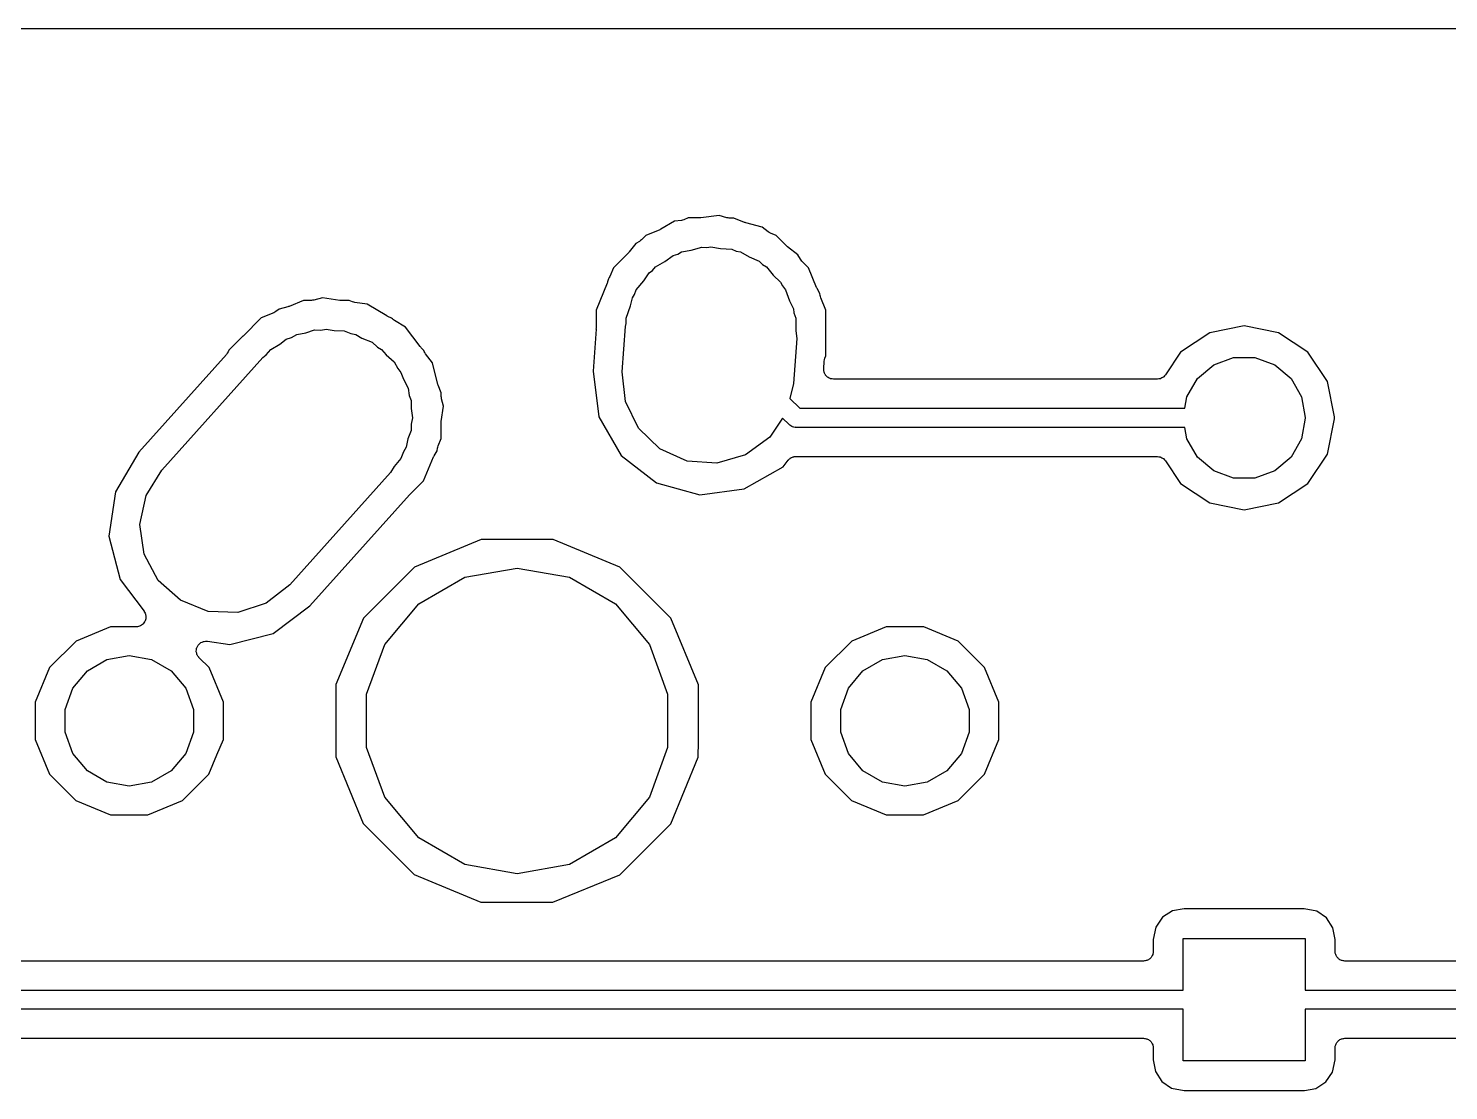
# Model space of a CAD drawing. Extents: x 29 to 257, y -104 to -29.
# Drawn here: x 203.15 to 221.75, y -42.94 to -29.03 of the extents above; entities that cross this region are included whole.
import ezdxf

# ---------------------------------------------------------------- set-up
doc = ezdxf.new("R2010")
doc.units = 0
doc.header["$MEASUREMENT"] = 0
doc.layers.add('BLACK', color=7, linetype='CONTINUOUS')

msp = doc.modelspace()

# ---------------------------------------------------------------- linework, layer by layer
at = {"layer": 'Black'}
for p, q in [((31.0137, -29.031), (254.736, -29.031)), ((211.614, -31.557), (211.433, -31.6609)), ((211.703, -31.5457), (211.614, -31.557)), ((211.719, -31.5407), (211.703, -31.5457)), ((211.735, -31.5371), (211.719, -31.5407)), ((211.792, -31.5137), (211.735, -31.5371)), ((211.943, -31.5139), (211.792, -31.5137)), ((211.951, -31.5125), (211.943, -31.5139)), ((211.959, -31.5128), (211.951, -31.5125)), ((212.196, -31.4825), (211.959, -31.5128)), ((212.297, -31.5098), (212.196, -31.4825)), ((212.313, -31.5113), (212.297, -31.5098)), ((212.33, -31.5142), (212.313, -31.5113)), ((212.391, -31.5143), (212.33, -31.5142)), ((212.53, -31.5722), (212.391, -31.5143)), ((212.538, -31.5739), (212.53, -31.5722)), ((212.546, -31.5774), (212.538, -31.5739)), ((212.762, -31.6362), (212.546, -31.5774)), ((211.166, -31.8105), (211.153, -31.8212)), ((211.18, -31.8009), (211.166, -31.8105)), ((211.238, -31.7425), (211.18, -31.8009)), ((211.418, -31.6681), (211.238, -31.7425)), ((211.425, -31.6637), (211.418, -31.6681)), ((211.433, -31.6609), (211.425, -31.6637)), ((212.839, -31.6955), (212.762, -31.6362)), ((212.854, -31.7033), (212.839, -31.6955)), ((212.868, -31.7123), (212.854, -31.7033)), ((212.944, -31.744), (212.868, -31.7123)), ((213.082, -31.882), (212.944, -31.744)), ((211.009, -31.9707), (210.814, -32.1658)), ((211.014, -31.964), (211.009, -31.9707)), ((211.02, -31.9585), (211.014, -31.964)), ((211.105, -31.8486), (211.02, -31.9585)), ((211.153, -31.8212), (211.105, -31.8486)), ((211.596, -32.0039), (211.655, -31.9871)), ((211.655, -31.9871), (211.704, -31.9588)), ((211.704, -31.9588), (211.831, -31.9364)), ((211.831, -31.9364), (211.972, -31.8959)), ((211.972, -31.8959), (212.036, -31.9003)), ((212.036, -31.9003), (212.09, -31.8907)), ((212.09, -31.8907), (212.214, -31.9126)), ((212.214, -31.9126), (212.361, -31.9228)), ((212.361, -31.9228), (212.421, -31.949)), ((212.421, -31.949), (212.476, -31.9588)), ((212.476, -31.9588), (212.588, -32.0234)), ((213.089, -31.8867), (213.082, -31.882)), ((213.094, -31.8927), (213.089, -31.8867)), ((213.226, -31.9949), (213.094, -31.8927)), ((213.261, -32.0548), (213.226, -31.9949)), ((210.814, -32.1658), (210.767, -32.2789)), ((211.325, -32.2012), (211.364, -32.1549)), ((211.364, -32.1549), (211.484, -32.0858)), ((211.484, -32.0858), (211.596, -32.0039)), ((212.588, -32.0234), (212.719, -32.0813)), ((212.719, -32.0813), (212.764, -32.1247)), ((212.764, -32.1247), (212.816, -32.1549)), ((212.816, -32.1549), (212.905, -32.2607)), ((213.271, -32.0677), (213.261, -32.0548)), ((213.281, -32.0814), (213.271, -32.0677)), ((213.367, -32.168), (213.281, -32.0814)), ((213.473, -32.4233), (213.367, -32.168)), ((210.731, -32.3661), (210.584, -32.7191)), ((210.733, -32.3581), (210.731, -32.3661)), ((210.736, -32.3507), (210.733, -32.3581)), ((210.746, -32.3128), (210.736, -32.3507)), ((210.75, -32.3078), (210.746, -32.3128)), ((210.758, -32.293), (210.75, -32.3078)), ((210.767, -32.2789), (210.758, -32.293)), ((211.112, -32.4554), (211.21, -32.3391)), ((211.21, -32.3391), (211.28, -32.2339)), ((211.28, -32.2339), (211.325, -32.2012)), ((212.905, -32.2607), (213, -32.3525)), ((213, -32.3525), (213.025, -32.4045)), ((211.062, -32.558), (211.089, -32.5178)), ((211.089, -32.5178), (211.112, -32.4554)), ((213.025, -32.4045), (213.068, -32.4554)), ((213.068, -32.4554), (213.12, -32.598)), ((213.477, -32.4302), (213.473, -32.4233)), ((213.48, -32.4379), (213.477, -32.4302)), ((213.518, -32.504), (213.48, -32.4379)), ((213.521, -32.5282), (213.518, -32.504)), ((213.526, -32.5442), (213.521, -32.5282)), ((213.53, -32.5605), (213.526, -32.5442)), ((206.391, -32.7383), (206.377, -32.7455)), ((206.435, -32.706), (206.391, -32.7383)), ((206.546, -32.6776), (206.435, -32.706)), ((206.554, -32.6739), (206.546, -32.6776)), ((206.563, -32.6719), (206.554, -32.6739)), ((206.752, -32.5937), (206.563, -32.6719)), ((206.857, -32.5938), (206.752, -32.5937)), ((206.872, -32.5911), (206.857, -32.5938)), ((206.888, -32.5899), (206.872, -32.5911)), ((207.003, -32.5606), (206.888, -32.5899)), ((207.229, -32.5929), (207.003, -32.5606)), ((207.238, -32.5926), (207.229, -32.5929)), ((207.246, -32.5942), (207.238, -32.5926)), ((207.351, -32.5943), (207.246, -32.5942)), ((207.395, -32.6128), (207.351, -32.5943)), ((207.411, -32.6162), (207.395, -32.6128)), ((207.426, -32.6212), (207.411, -32.6162)), ((207.584, -32.6437), (207.426, -32.6212)), ((207.842, -32.7967), (207.584, -32.6437)), ((210.584, -32.7191), (210.584, -32.9632)), ((210.978, -32.8239), (211.035, -32.6656)), ((211.035, -32.6656), (211.062, -32.558)), ((213.12, -32.598), (213.171, -32.7035)), ((213.171, -32.7035), (213.177, -32.7546)), ((213.596, -32.7218), (213.53, -32.5605)), ((213.596, -33.3209), (213.596, -32.7218)), ((206.198, -32.8225), (205.96, -33.0597)), ((206.364, -32.7541), (206.198, -32.8225)), ((206.377, -32.7455), (206.364, -32.7541)), ((207.85, -32.7999), (207.842, -32.7967)), ((207.858, -32.8048), (207.85, -32.7999)), ((207.904, -32.824), (207.858, -32.8048)), ((207.917, -32.8364), (207.904, -32.824)), ((207.93, -32.8456), (207.917, -32.8364)), ((207.942, -32.8559), (207.93, -32.8456)), ((208.088, -32.9428), (207.942, -32.8559)), ((210.968, -32.9372), (210.978, -32.8976)), ((210.978, -32.8976), (210.978, -32.8239)), ((213.177, -32.7546), (213.202, -32.8239)), ((213.202, -32.8239), (213.202, -32.9924)), ((219.075, -32.9271), (218.624, -33.0168)), ((219.526, -33.0168), (219.075, -32.9271)), ((205.954, -33.0659), (205.774, -33.2458)), ((205.956, -33.063), (205.954, -33.0659)), ((205.959, -33.0608), (205.956, -33.063)), ((205.96, -33.0597), (205.959, -33.0604)), ((205.959, -33.0604), (205.959, -33.0608)), ((206.443, -33.1662), (206.525, -33.1016)), ((206.525, -33.1016), (206.593, -33.0794)), ((206.593, -33.0794), (206.664, -33.0388)), ((206.664, -33.0388), (206.781, -33.0182)), ((206.781, -33.0182), (206.897, -32.9802)), ((206.897, -32.9802), (206.98, -32.983)), ((206.98, -32.983), (207.05, -32.9707)), ((207.05, -32.9707), (207.152, -32.9887)), ((207.152, -32.9887), (207.287, -32.9932)), ((207.287, -32.9932), (207.373, -33.0277)), ((207.373, -33.0277), (207.436, -33.0388)), ((207.436, -33.0388), (207.517, -33.0857)), ((207.517, -33.0857), (207.65, -33.1389)), ((208.28, -33.199), (208.088, -32.9428)), ((210.584, -32.9718), (210.546, -33.5215)), ((210.584, -32.9632), (210.583, -32.9674)), ((210.583, -32.9674), (210.584, -32.9718)), ((210.927, -33.528), (210.968, -32.9372)), ((213.213, -33.092), (213.172, -33.6828)), ((213.202, -32.9924), (213.213, -33.092)), ((218.624, -33.0168), (218.242, -33.2723)), ((219.908, -33.2723), (219.526, -33.0168)), ((205.754, -33.2833), (205.743, -33.3015)), ((205.766, -33.2653), (205.754, -33.2833)), ((205.774, -33.2458), (205.766, -33.2653)), ((206.264, -33.3069), (206.324, -33.2349)), ((206.324, -33.2349), (206.443, -33.1662)), ((207.65, -33.1389), (207.722, -33.2041)), ((207.722, -33.2041), (207.776, -33.2349)), ((207.776, -33.2349), (207.834, -33.3041)), ((208.287, -33.2051), (208.28, -33.199)), ((208.292, -33.2125), (208.287, -33.2051)), ((208.327, -33.248), (208.292, -33.2125)), ((208.334, -33.2642), (208.327, -33.248)), ((208.343, -33.2776), (208.334, -33.2642)), ((208.35, -33.2919), (208.343, -33.2776)), ((208.44, -33.4122), (208.35, -33.2919)), ((218.242, -33.2723), (218.044, -33.5688)), ((220.164, -33.6546), (219.908, -33.2723)), ((205.743, -33.3015), (204.593, -34.583)), ((204.897, -34.8147), (206.218, -33.3427)), ((206.218, -33.3427), (206.264, -33.3069)), ((207.834, -33.3041), (207.941, -33.3999)), ((207.941, -33.3999), (207.987, -33.4863)), ((207.987, -33.4863), (208.028, -33.5354)), ((208.477, -33.5567), (208.44, -33.4122)), ((213.567, -33.4895), (213.574, -33.3905)), ((213.574, -33.3905), (213.579, -33.3705)), ((213.579, -33.3705), (213.583, -33.3505)), ((213.583, -33.3505), (213.596, -33.3209)), ((218.462, -33.614), (218.675, -33.4354)), ((218.675, -33.4354), (218.936, -33.3403)), ((218.936, -33.3403), (219.214, -33.3403)), ((219.214, -33.3403), (219.475, -33.4354)), ((219.475, -33.4354), (219.688, -33.614)), ((208.028, -33.5354), (208.06, -33.6234)), ((208.06, -33.6234), (208.125, -33.7445)), ((208.511, -33.6882), (208.477, -33.5567)), ((210.546, -33.5215), (210.622, -34.116)), ((210.969, -33.9165), (210.927, -33.528)), ((213.569, -33.5049), (213.567, -33.4895)), ((213.569, -33.5203), (213.569, -33.5049)), ((213.571, -33.5267), (213.569, -33.5203)), ((213.572, -33.5334), (213.571, -33.5267)), ((213.579, -33.5472), (213.572, -33.5334)), ((213.584, -33.5617), (213.579, -33.5472)), ((213.588, -33.5669), (213.584, -33.5617)), ((213.591, -33.573), (213.588, -33.5669)), ((213.602, -33.5837), (213.591, -33.573)), ((213.612, -33.5955), (213.602, -33.5837)), ((213.618, -33.5989), (213.612, -33.5955)), ((213.623, -33.6036), (213.618, -33.5989)), ((213.637, -33.6099), (213.623, -33.6036)), ((213.65, -33.6176), (213.637, -33.6099)), ((213.657, -33.6188), (213.65, -33.6176)), ((213.663, -33.6215), (213.657, -33.6188)), ((213.679, -33.6226), (213.663, -33.6215)), ((213.694, -33.6253), (213.679, -33.6226)), ((217.938, -33.6253), (213.694, -33.6253)), ((217.956, -33.6221), (217.938, -33.6253)), ((217.973, -33.6202), (217.956, -33.6221)), ((217.977, -33.6183), (217.973, -33.6202)), ((217.981, -33.6176), (217.977, -33.6183)), ((217.997, -33.6086), (217.981, -33.6176)), ((218.013, -33.6007), (217.997, -33.6086)), ((218.016, -33.5976), (218.013, -33.6007)), ((218.02, -33.5955), (218.016, -33.5976)), ((218.031, -33.5818), (218.02, -33.5955)), ((218.044, -33.5688), (218.031, -33.5818)), ((218.323, -33.8546), (218.462, -33.614)), ((219.688, -33.614), (219.827, -33.8546)), ((220.256, -34.1181), (220.164, -33.6546)), ((208.125, -33.7445), (208.138, -33.8373)), ((208.138, -33.8373), (208.162, -33.9039)), ((208.514, -33.6964), (208.511, -33.6882)), ((208.516, -33.7052), (208.514, -33.6964)), ((208.556, -33.8018), (208.516, -33.7052)), ((208.556, -33.85), (208.556, -33.8018)), ((208.559, -33.8657), (208.556, -33.85)), ((213.172, -33.6828), (213.124, -33.877)), ((218.297, -34.0063), (218.323, -33.8546)), ((219.827, -33.8546), (219.875, -34.1282)), ((208.162, -33.9039), (208.162, -34.0076)), ((208.162, -34.0076), (208.18, -34.1313)), ((208.557, -34.1783), (208.586, -33.9806)), ((208.56, -33.8816), (208.559, -33.8657)), ((208.586, -33.9806), (208.56, -33.8816)), ((211.14, -34.2675), (210.969, -33.9165)), ((213.124, -33.877), (213.253, -34.0063)), ((213.253, -34.0063), (218.297, -34.0063)), ((208.18, -34.1313), (208.162, -34.2149)), ((208.162, -34.2149), (208.162, -34.2961)), ((208.556, -34.1962), (208.557, -34.1873)), ((208.556, -34.4009), (208.556, -34.1962)), ((208.557, -34.1873), (208.557, -34.1783)), ((210.622, -34.116), (210.914, -34.6251)), ((213.028, -34.1353), (212.86, -34.3861)), ((213.113, -34.2196), (213.028, -34.1353)), ((213.117, -34.2228), (213.113, -34.2196)), ((213.121, -34.227), (213.117, -34.2228)), ((213.135, -34.2352), (213.121, -34.227)), ((219.875, -34.1343), (219.827, -34.4079)), ((219.875, -34.1282), (219.875, -34.1343)), ((220.164, -34.6079), (220.256, -34.1444)), ((220.256, -34.1444), (220.256, -34.1181)), ((208.121, -34.4078), (208.099, -34.5136)), ((208.162, -34.2961), (208.121, -34.4078)), ((208.515, -34.4979), (208.556, -34.4009)), ((211.421, -34.5387), (211.14, -34.2675)), ((212.86, -34.3861), (212.544, -34.6161)), ((213.148, -34.2445), (213.135, -34.2352)), ((213.154, -34.246), (213.148, -34.2445)), ((213.158, -34.2487), (213.154, -34.246)), ((213.175, -34.2515), (213.158, -34.2487)), ((213.19, -34.2558), (213.175, -34.2515)), ((213.196, -34.2553), (213.19, -34.2558)), ((213.201, -34.2563), (213.196, -34.2553)), ((218.297, -34.2563), (213.201, -34.2563)), ((218.323, -34.4079), (218.297, -34.2563)), ((218.462, -34.6485), (218.323, -34.4079)), ((219.827, -34.4079), (219.688, -34.6485)), ((204.593, -34.583), (204.288, -35.0987)), ((208.06, -34.5764), (208.028, -34.6646)), ((208.099, -34.5136), (208.06, -34.5764)), ((208.463, -34.6281), (208.502, -34.5613)), ((208.502, -34.5613), (208.507, -34.5286)), ((208.507, -34.5286), (208.512, -34.5134)), ((208.512, -34.5134), (208.515, -34.4979)), ((211.779, -34.6972), (211.421, -34.5387)), ((207.94, -34.77), (207.893, -34.8453)), ((208.028, -34.6646), (207.94, -34.77)), ((208.326, -34.9542), (208.455, -34.6441)), ((208.455, -34.6441), (208.46, -34.6365)), ((208.46, -34.6365), (208.463, -34.6281)), ((210.914, -34.6251), (211.378, -34.9838)), ((212.168, -34.7241), (211.779, -34.6972)), ((212.544, -34.6161), (212.168, -34.7241)), ((212.526, -35.063), (213.035, -34.7714)), ((213.035, -34.7714), (213.1, -34.6865)), ((213.1, -34.6865), (213.102, -34.6851)), ((213.102, -34.6849), (213.104, -34.6836)), ((213.102, -34.6851), (213.102, -34.6849)), ((213.104, -34.6836), (213.105, -34.6805)), ((213.105, -34.6805), (213.114, -34.6734)), ((213.114, -34.6734), (213.12, -34.667)), ((213.12, -34.667), (213.126, -34.6633)), ((213.126, -34.6633), (213.133, -34.6568)), ((213.133, -34.6568), (213.135, -34.6561)), ((213.135, -34.6557), (213.137, -34.655)), ((213.135, -34.6561), (213.135, -34.6557)), ((213.137, -34.655), (213.14, -34.6529)), ((213.14, -34.6529), (213.15, -34.6494)), ((213.15, -34.6494), (213.158, -34.6449)), ((213.158, -34.6449), (213.165, -34.6436)), ((213.165, -34.6436), (213.174, -34.6401)), ((213.174, -34.6401), (213.176, -34.64)), ((213.176, -34.64), (213.176, -34.6397)), ((213.176, -34.6397), (213.176, -34.6397)), ((213.176, -34.6397), (213.179, -34.6397)), ((213.179, -34.6397), (213.182, -34.6387)), ((213.182, -34.6387), (213.192, -34.6389)), ((213.192, -34.6389), (213.201, -34.6373)), ((213.201, -34.6373), (217.938, -34.6373)), ((217.938, -34.6373), (217.956, -34.6404)), ((217.956, -34.6404), (217.973, -34.6423)), ((217.973, -34.6423), (217.977, -34.6442)), ((217.977, -34.6442), (217.981, -34.6449)), ((217.981, -34.6449), (217.997, -34.6539)), ((217.997, -34.6539), (218.013, -34.6618)), ((218.013, -34.6618), (218.016, -34.6649)), ((218.016, -34.6649), (218.02, -34.667)), ((218.02, -34.667), (218.031, -34.6807)), ((218.031, -34.6807), (218.044, -34.6937)), ((218.044, -34.6937), (218.242, -34.9902)), ((218.675, -34.8271), (218.462, -34.6485)), ((219.688, -34.6485), (219.475, -34.8271)), ((219.908, -34.9902), (220.164, -34.6079)), ((204.691, -35.1464), (204.897, -34.8147)), ((207.893, -34.8453), (206.572, -36.3173)), ((208.146, -35.1341), (208.326, -34.9542)), ((218.936, -34.9222), (218.675, -34.8271)), ((219.214, -34.9222), (218.936, -34.9222)), ((219.475, -34.8271), (219.214, -34.9222)), ((204.288, -35.0987), (204.204, -35.6794)), ((204.61, -35.5287), (204.691, -35.1464)), ((206.835, -36.5946), (208.141, -35.1392)), ((208.141, -35.1392), (208.144, -35.137)), ((208.144, -35.137), (208.146, -35.1341)), ((211.378, -34.9838), (211.944, -35.1375)), ((211.944, -35.1375), (212.526, -35.063)), ((218.242, -34.9902), (218.624, -35.2457)), ((219.526, -35.2457), (219.908, -34.9902)), ((218.624, -35.2457), (219.075, -35.3354)), ((219.075, -35.3354), (219.526, -35.2457)), ((204.665, -35.9155), (204.61, -35.5287)), ((204.204, -35.6794), (204.35, -36.2478)), ((209.08, -35.7247), (208.206, -36.0855)), ((210.024, -35.7255), (209.08, -35.7247)), ((210.897, -36.0878), (210.024, -35.7255)), ((204.849, -36.2601), (204.665, -35.9155)), ((208.206, -36.0855), (207.538, -36.753)), ((211.565, -36.7565), (210.897, -36.0878)), ((204.35, -36.2478), (204.663, -36.665)), ((205.14, -36.5211), (204.849, -36.2601)), ((208.263, -36.5667), (208.865, -36.2192)), ((208.865, -36.2192), (209.55, -36.0985)), ((209.55, -36.0985), (210.235, -36.2192)), ((210.235, -36.2192), (210.837, -36.5667)), ((206.572, -36.3173), (206.265, -36.5584)), ((205.503, -36.6668), (205.14, -36.5211)), ((206.265, -36.5584), (205.893, -36.6798)), ((206.355, -36.954), (206.835, -36.5946)), ((207.817, -37.0992), (208.263, -36.5667)), ((210.837, -36.5667), (211.283, -37.0992)), ((204.647, -36.8327), (204.643, -36.8385)), ((204.654, -36.828), (204.647, -36.8327)), ((204.662, -36.8159), (204.654, -36.828)), ((204.671, -36.8048), (204.662, -36.8159)), ((204.663, -36.665), (204.666, -36.6719)), ((204.666, -36.6719), (204.671, -36.6778)), ((204.671, -36.6778), (204.676, -36.6914)), ((204.674, -36.7976), (204.671, -36.8048)), ((204.678, -36.7911), (204.674, -36.7976)), ((204.676, -36.6914), (204.683, -36.7044)), ((204.681, -36.777), (204.678, -36.7911)), ((204.686, -36.7633), (204.681, -36.777)), ((204.683, -36.7044), (204.683, -36.712)), ((204.683, -36.712), (204.686, -36.7192)), ((204.686, -36.7192), (204.686, -36.7337)), ((204.686, -36.7337), (204.688, -36.7482)), ((204.688, -36.7482), (204.686, -36.7557)), ((204.686, -36.7557), (204.686, -36.7633)), ((205.893, -36.6798), (205.503, -36.6668)), ((207.538, -36.753), (207.176, -37.6255)), ((211.925, -37.6297), (211.565, -36.7565)), ((204.226, -36.8679), (203.773, -37.055)), ((204.561, -36.8682), (204.226, -36.8679)), ((204.568, -36.8668), (204.561, -36.8682)), ((204.576, -36.8673), (204.568, -36.8668)), ((204.59, -36.8631), (204.576, -36.8673)), ((204.604, -36.8606), (204.59, -36.8631)), ((204.611, -36.8567), (204.604, -36.8606)), ((204.618, -36.8545), (204.611, -36.8567)), ((204.63, -36.8458), (204.618, -36.8545)), ((204.643, -36.8385), (204.63, -36.8458)), ((205.787, -37.0994), (206.355, -36.954)), ((214.386, -36.8679), (213.933, -37.055)), ((214.876, -36.8683), (214.386, -36.8679)), ((215.329, -37.0563), (214.876, -36.8683)), ((203.773, -37.055), (203.426, -37.4013)), ((205.348, -37.1871), (205.35, -37.1686)), ((205.348, -37.1905), (205.348, -37.1871)), ((205.348, -37.1939), (205.348, -37.1905)), ((205.353, -37.212), (205.348, -37.1939)), ((205.35, -37.1686), (205.352, -37.15)), ((205.352, -37.15), (205.354, -37.1469)), ((205.354, -37.1434), (205.363, -37.127)), ((205.354, -37.1469), (205.354, -37.1434)), ((205.363, -37.127), (205.371, -37.11)), ((205.371, -37.11), (205.373, -37.1076)), ((205.373, -37.1076), (205.375, -37.1045)), ((205.375, -37.1045), (205.389, -37.0921)), ((205.389, -37.0921), (205.402, -37.0789)), ((205.402, -37.0789), (205.405, -37.0774)), ((205.405, -37.0774), (205.408, -37.0751)), ((205.408, -37.0751), (205.425, -37.0681)), ((205.425, -37.0681), (205.442, -37.0603)), ((205.442, -37.0603), (205.445, -37.06)), ((205.445, -37.06), (205.449, -37.0587)), ((205.449, -37.0587), (205.467, -37.0581)), ((205.467, -37.0581), (205.486, -37.0565)), ((205.486, -37.0565), (205.489, -37.0574)), ((205.489, -37.0574), (205.493, -37.0573)), ((205.493, -37.0573), (205.787, -37.0994)), ((207.579, -37.7524), (207.817, -37.0992)), ((211.283, -37.0992), (211.521, -37.7524)), ((213.933, -37.055), (213.586, -37.4013)), ((215.675, -37.4031), (215.329, -37.0563)), ((203.921, -37.4457), (204.178, -37.2974)), ((204.178, -37.2974), (204.47, -37.2458)), ((204.47, -37.2458), (204.762, -37.2974)), ((204.762, -37.2974), (205.019, -37.4457)), ((205.357, -37.2302), (205.353, -37.212)), ((205.359, -37.2332), (205.357, -37.2302)), ((205.36, -37.2365), (205.359, -37.2332)), ((205.37, -37.2519), (205.36, -37.2365)), ((205.38, -37.2677), (205.37, -37.2519)), ((205.383, -37.2699), (205.38, -37.2677)), ((205.385, -37.2727), (205.383, -37.2699)), ((205.515, -37.4031), (205.385, -37.2727)), ((214.081, -37.4457), (214.338, -37.2974)), ((214.338, -37.2974), (214.63, -37.2458)), ((214.63, -37.2458), (214.922, -37.2974)), ((214.922, -37.2974), (215.179, -37.4457)), ((203.426, -37.4013), (203.238, -37.8539)), ((203.73, -37.6729), (203.921, -37.4457)), ((205.019, -37.4457), (205.21, -37.6729)), ((205.702, -37.856), (205.515, -37.4031)), ((213.586, -37.4013), (213.398, -37.8539)), ((213.89, -37.6729), (214.081, -37.4457)), ((215.179, -37.4457), (215.37, -37.6729)), ((215.862, -37.856), (215.675, -37.4031)), ((203.629, -37.9517), (203.73, -37.6729)), ((205.21, -37.6729), (205.311, -37.9517)), ((207.176, -37.6255), (207.175, -38.5703)), ((207.579, -38.4476), (207.579, -37.7524)), ((211.521, -37.7524), (211.521, -38.4476)), ((211.925, -38.369), (211.925, -37.6297)), ((213.789, -37.9517), (213.89, -37.6729)), ((215.37, -37.6729), (215.471, -37.9517)), ((203.238, -37.8539), (203.238, -38.344)), ((203.629, -38.2483), (203.629, -37.9517)), ((205.311, -37.9517), (205.311, -38.2483)), ((205.702, -38.3461), (205.702, -37.856)), ((213.398, -37.8539), (213.398, -38.344)), ((213.789, -38.2483), (213.789, -37.9517)), ((215.471, -37.9517), (215.471, -38.2483)), ((215.862, -38.3461), (215.862, -37.856)), ((203.73, -38.5271), (203.629, -38.2483)), ((205.311, -38.2483), (205.21, -38.5271)), ((213.89, -38.5271), (213.789, -38.2483)), ((215.471, -38.2483), (215.37, -38.5271)), ((203.238, -38.344), (203.425, -38.7969)), ((205.618, -38.5468), (205.702, -38.3461)), ((207.817, -39.1008), (207.579, -38.4476)), ((211.521, -38.4476), (211.283, -39.1008)), ((211.924, -38.5745), (211.925, -38.369)), ((213.398, -38.344), (213.585, -38.7969)), ((215.674, -38.7987), (215.862, -38.3461)), ((203.921, -38.7543), (203.73, -38.5271)), ((205.21, -38.5271), (205.019, -38.7543)), ((205.514, -38.7987), (205.618, -38.5468)), ((207.175, -38.5703), (207.535, -39.4435)), ((211.562, -39.447), (211.924, -38.5745)), ((214.081, -38.7543), (213.89, -38.5271)), ((215.37, -38.5271), (215.179, -38.7543)), ((203.425, -38.7969), (203.771, -39.1437)), ((204.178, -38.9026), (203.921, -38.7543)), ((205.019, -38.7543), (204.762, -38.9026)), ((205.167, -39.145), (205.514, -38.7987)), ((213.585, -38.7969), (213.931, -39.1437)), ((214.338, -38.9026), (214.081, -38.7543)), ((215.179, -38.7543), (214.922, -38.9026)), ((215.327, -39.145), (215.674, -38.7987)), ((204.47, -38.9541), (204.178, -38.9026)), ((204.762, -38.9026), (204.47, -38.9541)), ((214.63, -38.9541), (214.338, -38.9026)), ((214.922, -38.9026), (214.63, -38.9541)), ((203.771, -39.1437), (204.224, -39.3317)), ((204.714, -39.3321), (205.167, -39.145)), ((208.263, -39.6332), (207.817, -39.1008)), ((211.283, -39.1008), (210.837, -39.6332)), ((213.931, -39.1437), (214.384, -39.3317)), ((214.874, -39.3321), (215.327, -39.145)), ((204.224, -39.3317), (204.714, -39.3321)), ((214.384, -39.3317), (214.874, -39.3321)), ((207.535, -39.4435), (208.203, -40.1122)), ((210.894, -40.1145), (211.562, -39.447)), ((208.865, -39.9808), (208.263, -39.6332)), ((210.837, -39.6332), (210.235, -39.9808)), ((209.55, -40.1015), (208.865, -39.9808)), ((210.235, -39.9808), (209.55, -40.1015)), ((208.203, -40.1122), (209.076, -40.4745)), ((210.02, -40.4753), (210.894, -40.1145)), ((209.076, -40.4745), (210.02, -40.4753)), ((218.004, -40.6729), (217.917, -40.8002)), ((218.135, -40.5889), (218.004, -40.6729)), ((218.287, -40.5603), (218.135, -40.5889)), ((219.862, -40.5603), (218.287, -40.5603)), ((220.026, -40.5935), (219.862, -40.5603)), ((220.153, -40.6804), (220.026, -40.5935)), ((220.237, -40.8109), (220.153, -40.6804)), ((217.917, -40.8002), (217.884, -40.964)), ((220.266, -40.9631), (220.237, -40.8109)), ((217.884, -40.964), (217.884, -41.1182)), ((218.275, -41.6262), (218.275, -40.9512)), ((218.275, -40.9512), (219.875, -40.9512)), ((219.875, -40.9512), (219.875, -41.6262)), ((220.266, -41.1182), (220.266, -40.9631)), ((217.757, -41.2452), (201.343, -41.2452)), ((217.768, -41.2433), (217.757, -41.2452)), ((217.779, -41.2433), (217.768, -41.2433)), ((217.79, -41.2395), (217.779, -41.2433)), ((217.8, -41.2376), (217.79, -41.2395)), ((217.81, -41.232), (217.8, -41.2376)), ((217.821, -41.2282), (217.81, -41.232)), ((217.829, -41.2211), (217.821, -41.2282)), ((217.839, -41.2155), (217.829, -41.2211)), ((217.846, -41.207), (217.839, -41.2155)), ((217.854, -41.1999), (217.846, -41.207)), ((217.86, -41.1903), (217.854, -41.1999)), ((217.867, -41.1818), (217.86, -41.1903)), ((217.871, -41.1713), (217.867, -41.1818)), ((217.876, -41.1617), (217.871, -41.1713)), ((217.878, -41.1507), (217.876, -41.1617)), ((217.882, -41.1403), (217.878, -41.1507)), ((217.884, -41.1182), (217.882, -41.1292)), ((217.882, -41.1292), (217.882, -41.1403)), ((220.268, -41.1292), (220.266, -41.1182)), ((220.268, -41.1403), (220.268, -41.1292)), ((220.272, -41.1507), (220.268, -41.1403)), ((220.274, -41.1617), (220.272, -41.1507)), ((220.279, -41.1713), (220.274, -41.1617)), ((220.283, -41.1818), (220.279, -41.1713)), ((220.29, -41.1903), (220.283, -41.1818)), ((220.296, -41.1999), (220.29, -41.1903)), ((220.304, -41.207), (220.296, -41.1999)), ((220.311, -41.2155), (220.304, -41.207)), ((220.321, -41.2211), (220.311, -41.2155)), ((220.329, -41.2282), (220.321, -41.2211)), ((220.34, -41.232), (220.329, -41.2282)), ((220.35, -41.2376), (220.34, -41.232)), ((220.36, -41.2395), (220.35, -41.2376)), ((220.371, -41.2433), (220.36, -41.2395)), ((220.382, -41.2433), (220.371, -41.2433)), ((220.393, -41.2452), (220.382, -41.2433)), ((236.807, -41.2452), (220.393, -41.2452)), ((201.075, -41.6262), (218.275, -41.6262)), ((219.875, -41.6262), (237.325, -41.6262)), ((218.275, -41.8762), (201.075, -41.8762)), ((218.275, -42.5512), (218.275, -41.8762)), ((237.325, -41.8762), (219.875, -41.8762)), ((219.875, -41.8762), (219.875, -42.5512)), ((201.343, -42.2572), (217.757, -42.2572)), ((217.757, -42.2572), (217.768, -42.2592)), ((217.768, -42.2592), (217.779, -42.2592)), ((217.779, -42.2592), (217.79, -42.263)), ((217.79, -42.263), (217.8, -42.2649)), ((217.8, -42.2649), (217.81, -42.2705)), ((217.81, -42.2705), (217.821, -42.2743)), ((217.821, -42.2743), (217.829, -42.2814)), ((217.829, -42.2814), (217.839, -42.287)), ((217.839, -42.287), (217.846, -42.2955)), ((217.846, -42.2955), (217.854, -42.3026)), ((217.854, -42.3026), (217.86, -42.3122)), ((217.86, -42.3122), (217.867, -42.3207)), ((217.867, -42.3207), (217.871, -42.3312)), ((217.871, -42.3312), (217.876, -42.3408)), ((217.876, -42.3408), (217.878, -42.3518)), ((217.878, -42.3518), (217.882, -42.3622)), ((217.882, -42.3622), (217.882, -42.3733)), ((217.882, -42.3733), (217.884, -42.3843)), ((217.884, -42.3843), (217.884, -42.5394)), ((220.266, -42.3843), (220.268, -42.3733)), ((220.266, -42.5385), (220.266, -42.3843)), ((220.268, -42.3622), (220.272, -42.3518)), ((220.268, -42.3733), (220.268, -42.3622)), ((220.272, -42.3518), (220.274, -42.3408)), ((220.274, -42.3408), (220.279, -42.3312)), ((220.279, -42.3312), (220.283, -42.3207)), ((220.283, -42.3207), (220.29, -42.3122)), ((220.29, -42.3122), (220.296, -42.3026)), ((220.296, -42.3026), (220.304, -42.2955)), ((220.304, -42.2955), (220.311, -42.287)), ((220.311, -42.287), (220.321, -42.2814)), ((220.321, -42.2814), (220.329, -42.2743)), ((220.329, -42.2743), (220.34, -42.2705)), ((220.34, -42.2705), (220.35, -42.2649)), ((220.35, -42.2649), (220.36, -42.263)), ((220.36, -42.263), (220.371, -42.2592)), ((220.371, -42.2592), (220.382, -42.2592)), ((220.382, -42.2592), (220.393, -42.2572)), ((220.393, -42.2572), (236.807, -42.2572)), ((217.884, -42.5394), (217.913, -42.6916)), ((219.875, -42.5512), (218.275, -42.5512)), ((220.233, -42.7023), (220.266, -42.5385)), ((217.913, -42.6916), (217.997, -42.8221)), ((220.146, -42.8296), (220.233, -42.7023)), ((217.997, -42.8221), (218.124, -42.909)), ((218.124, -42.909), (218.288, -42.9422)), ((218.288, -42.9422), (219.863, -42.9422)), ((219.863, -42.9422), (220.015, -42.9136)), ((220.015, -42.9136), (220.146, -42.8296))]:
    msp.add_line(p, q, dxfattribs=at)

doc.saveas('drawing.dxf')
